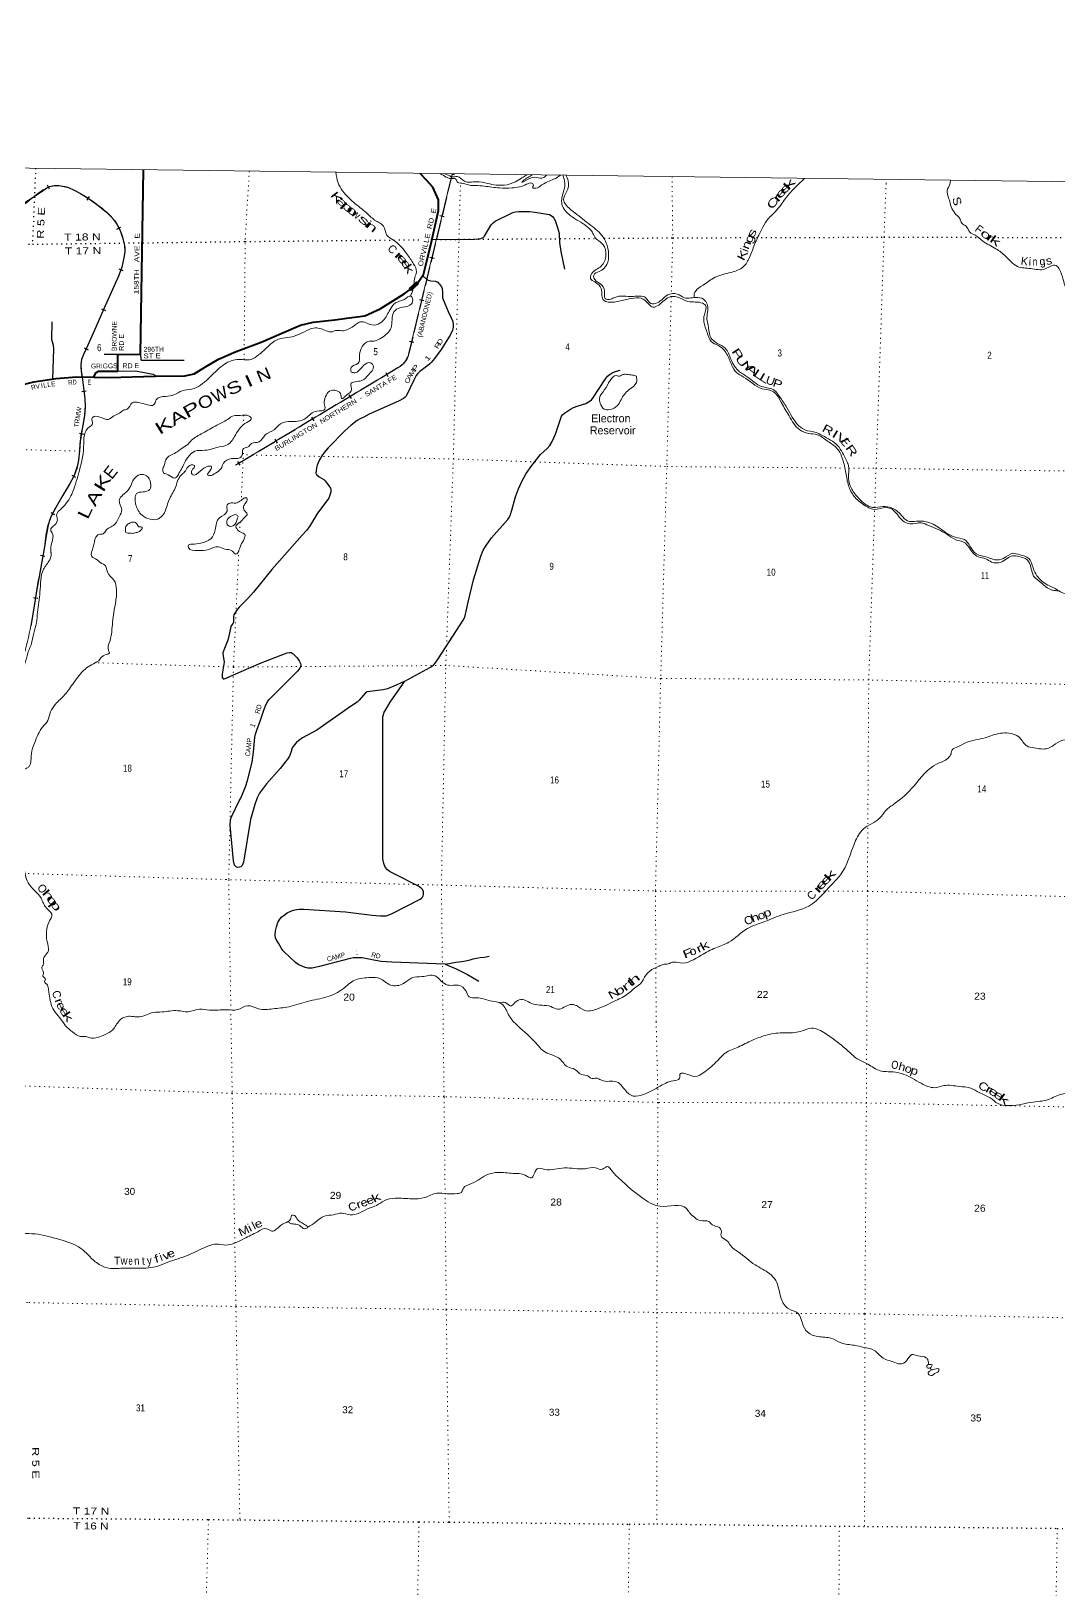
# Model space of a CAD drawing. Header units: feet. Extents: x -518066 to -250644, y -364975 to -177792.
# Drawn here: x -308778 to -283100, y -216739 to -177792 of the extents above; entities that cross this region are included whole.
import ezdxf
from ezdxf.enums import TextEntityAlignment as Align

# ---------------------------------------------------------------- set-up
doc = ezdxf.new("R2010")
doc.units = ezdxf.units.FT
doc.header["$LTSCALE"] = 80
doc.linetypes.add('DOTTED', pattern=[1.5, 0.3, -1.2])
doc.linetypes.add('LONG_DASHED', pattern=[7.5, 6, -1.5])
for name, color, linetype, lineweight in [('26', 7, 'Continuous', 40), ('29', 7, 'Continuous', 25), ('30', 7, 'Continuous', 13), ('34', 7, 'Continuous', 25), ('39', 7, 'Continuous', 13), ('4', 7, 'Continuous', 25), ('41', 7, 'Continuous', 13), ('6', 7, 'DOTTED', 25), ('61', 7, 'Continuous', 13), ('63', 7, 'Continuous', 25), ('7', 7, 'DOTTED', 13)]:
    doc.layers.add(name, color=color, linetype=linetype, lineweight=lineweight)
doc.layers.add('27', color=7, linetype='Continuous')

msp = doc.modelspace()

# ---------------------------------------------------------------- linework, layer by layer
at = {"layer": '26'}
for points in [[(-307216.44, -186438.89), (-307202.33, -186412.81), (-307152.63, -186321), (-307137.84, -186309.65), (-307124.18, -186301.32), (-307097.6, -186291.58), (-307075.71, -186287.99), (-306642.23, -186284.14), (-306617.23, -186283.91), (-306617.1, -186258.03), (-306615.24, -185898), (-306615.11, -185872.24), (-306590.11, -185872.02), (-306049.73, -185867.24), (-305969.58, -181253.44)], [(-299310.02, -184246.21), (-299104.97, -184061.3), (-298977.3, -183870.1), (-298917.36, -183639.62), (-298779.41, -183052.18), (-298602.23, -182272.16), (-298598.04, -182006.61), (-298745.85, -181690.41), (-298903.08, -181511.71), (-299055.01, -181345.29)], [(-307216.44, -186438.89), (-306820.91, -186448.9), (-305678.38, -186414.29), (-304936.35, -186405.68), (-304704.31, -186352.93), (-304422.15, -186182.24), (-304097.43, -185990.08), (-303654.11, -185799.75), (-303029.17, -185565.96), (-302531.14, -185348.32), (-302047.37, -185142.52), (-301730.52, -185066.95), (-301192.7, -185002.84), (-300888.48, -184963.29), (-300437.22, -184905.9), (-300056.41, -184726.68), (-299455.4, -184353.67), (-299310.02, -184246.21)], [(-309242.77, -186689.54), (-309215.14, -186683.42), (-308710.46, -186554.41), (-308152.28, -186474.53), (-307642.89, -186428.1), (-307216.44, -186438.89)]]:
    msp.add_lwpolyline(points, dxfattribs=at)
at = {"layer": '29'}
for p, q in [((-298764.68, -183000.83), (-297690.82, -182991.38)), ((-306613.62, -185872.23), (-306958.62, -185875.28))]:
    msp.add_line(p, q, dxfattribs=at)
for points in [[(-297690.82, -182991.38), (-297608.16, -182984.7), (-297541.59, -182972.02), (-297483.47, -182946.64), (-297448.6, -182912.81), (-297283.75, -182629.47), (-297229.86, -182570.25), (-297182.31, -182536.43), (-296762.8, -182333.43), (-296720.53, -182316.51), (-296679.31, -182308.06), (-296595.84, -182299.6), (-296518.69, -182295.37), (-296314.75, -182301.71), (-296193.23, -182312.29), (-295829.72, -182375.72), (-295783.23, -182396.86), (-295749.41, -182426.47), (-295717.72, -182464.53), (-295686.01, -182523.74), (-295650.09, -182623.12), (-295603.59, -182783.82), (-295588.79, -182853.6), (-295576.11, -183069.28), (-295542.3, -183301.88), (-295453.53, -183737.47)], [(-298990.14, -183904.96), (-298889.96, -183997.55), (-298855.08, -184012.35), (-298788.51, -184027.15), (-298682.84, -184039.84), (-298655.38, -184047.24), (-298639.52, -184054.64), (-298620.5, -184066.27), (-298598.31, -184086.36), (-298572.95, -184115.96), (-298526.45, -184179.39), (-298515.89, -184204.77), (-298512.72, -184216.4), (-298501.09, -184327.41), (-298502.15, -184420.45), (-298496.86, -184454.28), (-298446.14, -184593.84), (-298357.38, -184801.06), (-298281.29, -184957.53), (-298246.43, -185044.23), (-298234.8, -185130.92), (-298233.75, -185192.24), (-298240.09, -185228.19), (-298251.7, -185262.02), (-298310.88, -185384.66), (-298530.68, -185748.36), (-298703.98, -185972.5), (-298783.24, -186069.77), (-298814.94, -186103.6), (-298868.82, -186145.88), (-299004.08, -186247.38), (-299064.33, -186293.9), (-299096.02, -186321.4), (-299127.77, -186355.88), (-299156.25, -186395.4)], [(-308260.54, -185054.22), (-308267.5, -185494.8), (-308256.3, -185549.3), (-308231.63, -185642.25), (-308216.98, -185733.02), (-308244.54, -186485.05)], [(-306049.73, -185867.24), (-306041.86, -186006.09), (-306023.79, -186014.31), (-304954.31, -186015.03)], [(-306615.62, -186283.9), (-306168.83, -186279.92), (-305820.04, -186345.69), (-305725.85, -186365.26), (-305712.51, -186370.03), (-305705.12, -186378.25), (-305696.12, -186391.88), (-305681.29, -186414.92)], [(-299156.25, -186395.4), (-299217.54, -186511.7), (-299310.53, -186702), (-299411.97, -186909.23), (-299434.17, -186940.95), (-299471.15, -186972.66), (-299597.96, -187040.32), (-300333.42, -187365.96), (-300468.68, -187433.63), (-300557.45, -187480.14), (-300629.3, -187524.55), (-300709.61, -187581.64), (-300792.04, -187649.31), (-300929.41, -187771.94), (-301356.32, -188207.53), (-301456.71, -188321.72), (-301516.94, -188402.07), (-301570.83, -188501.46), (-301609.93, -188581.81), (-301631.06, -188638.89), (-301648.5, -188703.38), (-301660.65, -188778.45)], [(-296048.46, -188370.35), (-295885.72, -188218.11), (-295822.31, -188141.99), (-295758.91, -188044.72), (-295674.37, -187858.64), (-295530.66, -187410.37), (-295505.3, -187376.54), (-295450.35, -187334.25), (-295302.41, -187236.98), (-295226.33, -187198.92), (-295112.21, -187152.4), (-294922, -187093.19), (-294880.79, -187072.05), (-294837.46, -187046.67), (-294779.34, -187006.5), (-294744.47, -186966.32), (-294427.46, -186479.99), (-294373.57, -186412.32), (-294313.33, -186361.57), (-294259.44, -186327.74), (-294203.44, -186302.37), (-294151.66, -186285.45), (-294063.95, -186264.31)], [(-299444.72, -194037.26), (-298804.35, -193681.99), (-298721.93, -193631.24), (-298679.66, -193584.72), (-298609.92, -193478.99), (-298153.42, -192768.52), (-297982.23, -192506.32), (-297946.3, -192438.66), (-297925.17, -192362.53), (-297857.55, -192058.05), (-297722.29, -191499.82), (-297544.76, -190907.76), (-297483.46, -190763.97), (-297409.5, -190645.56), (-297274.24, -190451.02), (-296868.47, -189994.29), (-296832.53, -189943.54), (-296811.4, -189892.79), (-296767.02, -189757.47), (-296674.03, -189427.6), (-296597.94, -189228.84), (-296513.42, -189030.08), (-296411.96, -188848.23), (-296268.26, -188641.01), (-296048.46, -188370.35)], [(-301660.65, -188778.45), (-301663.82, -188833.43), (-301660.12, -188855.63), (-301650.08, -188871.49), (-301578.22, -188926.47), (-301468.33, -188998.36), (-301450.89, -189013.16), (-301433.98, -189031.13), (-301383.79, -189091.4), (-301299.25, -189214.04), (-301290.8, -189239.42), (-301288.68, -189266.9), (-301290.8, -189303.91), (-301303.48, -189357.83), (-301330.43, -189435.01), (-301340.99, -189460.39), (-301362.66, -189497.38), (-301620.49, -189839.94), (-301827.61, -190169.8), (-301895.24, -190271.29), (-302005.14, -190389.71), (-302761.74, -191239.74)], [(-302761.74, -191239.74), (-303219.82, -191811.7), (-303363.53, -191972.41), (-303579.1, -192188.09), (-303647.78, -192266.32), (-303693.23, -192336.1), (-303711.19, -192374.16), (-303722.81, -192412.22), (-303727.04, -192556.01), (-303734.43, -192581.38), (-303752.4, -192615.22), (-303789.38, -192668.07), (-303798.9, -192708.26), (-303815.8, -192797.06), (-303862.3, -193012.74), (-303963.74, -193258.03), (-303986.98, -193325.69), (-303989.1, -193359.52), (-303967.97, -193503.31), (-303959.51, -193558.29), (-303963.74, -193609.04), (-304007.05, -193858.55), (-304006.01, -193896.61), (-304002.83, -193943.13), (-303989.1, -193968.5), (-303977.47, -193974.85), (-303954.22, -193976.96), (-303904.57, -193960.04), (-303727.04, -193875.46), (-303033.84, -193579.43), (-302446.31, -193346.84), (-302380.78, -193325.7), (-302323.48, -193316.03), (-302285.67, -193319.36), (-302255.83, -193330.84), (-302230.72, -193348.96), (-302205.38, -193372.21), (-302129.3, -193452.56), (-302082.78, -193522.35), (-302044.76, -193596.35), (-302036.29, -193628.08), (-302048.99, -193668.24), (-302067.99, -193710.54), (-302120.84, -193782.42), (-302412.5, -194074.23)], [(-299444.72, -194037.26), (-299656.04, -194134.51), (-299875.84, -194227.55), (-299983.62, -194252.93), (-300383.06, -194303.67), (-300427.44, -194329.06), (-300476.05, -194379.79), (-300585.94, -194506.66), (-300634.55, -194557.42), (-300771.92, -194650.45), (-301642.65, -195259.43), (-301997.71, -195453.96), (-302090.69, -195513.17), (-302160.43, -195572.38), (-302209.04, -195631.58), (-302255.54, -195703.47), (-302285.13, -195792.28), (-302323.17, -195906.47), (-302369.66, -195986.81), (-302555.64, -196215.18), (-302902.24, -196595.79), (-303071.31, -196832.61), (-303128.38, -196951.02), (-303189.66, -197111.73), (-303299.56, -197492.34), (-303477.09, -198558.05), (-303506.68, -198638.39), (-303540.5, -198672.22), (-303570.08, -198684.92), (-303625.04, -198689.14), (-303654.61, -198676.46), (-303696.89, -198629.93), (-303722.24, -198524.21), (-303806.78, -197644.58), (-303798.34, -197488.1), (-303764.51, -197407.76), (-303578.53, -197027.15), (-303540.5, -196959.48), (-303420.04, -196671.91), (-303375.64, -196519.67), (-303257.29, -196054.48)], [(-303257.29, -196054.48), (-303225.09, -195803.92), (-303187.05, -195435.99), (-303171.2, -195355.65), (-303140.56, -195258.38), (-303047.57, -195004.63), (-302963.03, -194755.12), (-302903.86, -194611.34), (-302862.64, -194537.34), (-302827.77, -194488.69), (-302782.33, -194437.96), (-302412.5, -194074.23)], [(-299692.01, -198858.29), (-299806.11, -198794.87), (-299875.86, -198748.36), (-299932.92, -198680.69), (-299968.85, -198587.66), (-299992.09, -198469.24), (-299994.21, -198291.63), (-299994.21, -195035.3), (-299989.98, -194921.11), (-299973.07, -194866.13), (-299956.16, -194811.15), (-299926.58, -194756.19), (-299808.23, -194561.66), (-299444.72, -194037.26)], [(-298436.6, -201109.24), (-299768.09, -201057.37), (-300034.38, -201036.22), (-300178.09, -201015.08), (-300507.78, -200947.41), (-300563.78, -200943.19), (-300647.27, -200943.18), (-300734.97, -200949.53), (-300807.88, -200964.33), (-301572.94, -201167.32), (-301758.92, -201201.15), (-301811.74, -201203.28), (-301868.81, -201201.15), (-301930.09, -201188.47), (-301991.39, -201167.32), (-302087.55, -201118.69), (-302173.14, -201065.83), (-302456.34, -200799.4), (-302491.21, -200761.34), (-302533.48, -200697.91), (-302600.05, -200579.49), (-302658.17, -200486.46), (-302670.85, -200444.17), (-302680.36, -200376.5), (-302670.85, -200268.66), (-302650.77, -200169.28), (-302614.84, -200063.57), (-302566.24, -199983.2), (-302517.63, -199926.13), (-302460.57, -199877.48), (-302378.14, -199824.63), (-302287.27, -199780.21), (-302221.75, -199754.85), (-302143.55, -199737.92), (-302071.7, -199733.71), (-301966.03, -199733.69), (-300926.23, -199797.13), (-300258.4, -199881.71), (-300058.68, -199896.52), (-299975.2, -199898.63), (-299900.18, -199894.4), (-299856.85, -199881.71), (-299759.64, -199835.19), (-299062.21, -199484.18), (-299024.16, -199454.59), (-299003.03, -199429.22), (-298981.89, -199395.38), (-298977.68, -199365.77), (-298973.44, -199350.98), (-298975.55, -199306.57), (-298994.58, -199247.36), (-299032.62, -199202.96), (-299100.25, -199154.32), (-299692.01, -198858.29)], [(-298436.6, -201109.24), (-298168.25, -201055.26), (-298018.2, -201038.34), (-297927.32, -201023.54), (-297811.08, -200993.94), (-297730.77, -200968.56), (-297648.35, -200951.65), (-297557.47, -200941.07), (-297449.69, -200930.5), (-297335.57, -200909.36)], [(-298435.25, -201109.3), (-298155.57, -201222.3), (-298041.44, -201277.28), (-297872.37, -201366.09), (-297593.4, -201531.02)]]:
    msp.add_lwpolyline(points, dxfattribs=at)
at = {"layer": '34'}
for p, q in [((-308319.71, -181740.97), (-308369.59, -181642.25)), ((-307381.47, -182013.97), (-307323.1, -181920.01)), ((-306636.23, -182742.45), (-306537.36, -182692.85)), ((-306591.17, -183734.6), (-306487.39, -183772.88)), ((-307021.84, -184727.32), (-306920.68, -184772.05)), ((-307455.02, -185706.45), (-307355.15, -185753.99)), ((-307514.53, -186792.76), (-307404.76, -186779.2)), ((-307574.94, -187840.88), (-307465.91, -187859.47)), ((-307766.54, -188885.11), (-307668.76, -188936.83)), ((-308290.54, -189820.38), (-308192.56, -189871.7)), ((-308541.96, -190886.72), (-308433.23, -190907.01)), ((-308722.39, -191945.03), (-308613.16, -191962.49))]:
    msp.add_line(p, q, dxfattribs=at)
at = {"layer": '34', "lineweight": 13}
msp.add_lwpolyline([(-298259.92, -181356.02), (-299342, -185830.4), (-299352.62, -185866.46), (-299369.71, -185927.16), (-299396.58, -185976.45), (-299427.56, -186028.29), (-299452.22, -186062.11), (-299487.06, -186103.83), (-299512.21, -186132.18), (-299556.45, -186169.16), (-299613.3, -186204.49), (-303670.83, -188640.78)], dxfattribs=at)
at = {"layer": '34'}
msp.add_lwpolyline([(-308958.18, -182093.66), (-308724.63, -181937.22), (-308556.16, -181824.12), (-308387.26, -181711), (-308318.49, -181676.26), (-308203.62, -181650.11), (-308088.1, -181649.08), (-307991.58, -181662.32), (-307847.61, -181701.14), (-307705.45, -181761.76), (-307546.41, -181847.22), (-307325.23, -181984.63), (-307112.05, -182137.31), (-306894.14, -182315.52), (-306793.88, -182413.56), (-306699.73, -182522.2), (-306637.59, -182612.15), (-306565.9, -182755.06), (-306508.62, -182907.81), (-306451.87, -183103.86), (-306437.57, -183202.14), (-306438.34, -183299.7), (-306460.11, -183455.26), (-306515.95, -183688.45), (-306598.89, -183913.29), (-306780.3, -184323.08), (-306961.67, -184732.72), (-307161.85, -185185.36), (-307362, -185638.07), (-307474.02, -185873.37), (-307517.67, -185993.89), (-307536.35, -186117.88), (-307525.25, -186276.84), (-307503.2, -186436.14), (-307468.07, -186702.23), (-307435.19, -186968.49), (-307429.55, -187187.79), (-307448.16, -187407.17), (-307500.26, -187727.76), (-307554.77, -188047.43), (-307572.82, -188280.31), (-307592.3, -188513.72), (-307638.58, -188716.21), (-307715.26, -188910.52), (-307821.18, -189110.78), (-307995.1, -189399.63), (-308161.91, -189692.47), (-308274.75, -189907.91), (-308323.3, -190018.51), (-308357.77, -190133.85), (-308403.29, -190405.61), (-308444.77, -190677.75), (-308513.65, -191046.83), (-308581.08, -191416.15), (-308649.74, -191836.5), (-308717, -192257.16), (-308788.05, -192649.14)], dxfattribs=at)
at = {"layer": '34', "lineweight": 13}
msp.add_spline([(-310949.57, -181188.58), (-310807.86, -181487.27), (-310369.64, -181874.38), (-309973.96, -182154.18), (-309596.26, -182298.88), (-309191.38, -182250.83), (-308724.02, -181938.13), (-308386.7, -181711.95), (-308088.17, -181650.18), (-307705.93, -181762.75), (-307112.72, -182138.18), (-306700.6, -182522.87), (-306509.66, -182908.16), (-306439.44, -183299.62), (-306599.91, -183912.88), (-306962.68, -184732.27), (-307363, -185637.61), (-307537.46, -186117.84), (-307504.29, -186436.29), (-307436.29, -186968.57), (-307449.25, -187407.04), (-307555.86, -188047.29), (-307593.39, -188513.55), (-307716.26, -188910.06), (-308162.88, -189691.94), (-308358.84, -190133.6), (-308445.85, -190677.57), (-308582.16, -191415.96), (-308718.08, -192256.98), (-308869.16, -193039.41), (-309098.51, -193812.58), (-309478.51, -194704.14), (-309603.13, -195211.31), (-309763.3, -196060), (-309747.51, -196460.68), (-309610.7, -197346.17), (-309611.98, -197808.97), (-309697.1, -198361.01), (-309931.81, -198965.07), (-310296.66, -199788.45), (-310509.79, -200171.5), (-310780.43, -200376.57), (-311322.24, -200565.37), (-311693.12, -200752.8), (-312244.34, -201027.97), (-312783.96, -201333.51), (-313096.18, -201485.51), (-313580.3, -201704.22)], degree=3, dxfattribs=at)
at = {"layer": '39'}
for points in [[(-301164.24, -181317.55), (-301110.49, -181579.29), (-300997.12, -181784.28), (-300670.57, -182113.32), (-300370.87, -182359.43), (-300196.34, -182511.05), (-299977.58, -182663.34), (-299888.62, -182886.07), (-299723.78, -183015.4), (-299395.36, -183352.51), (-299222.51, -183610.74), (-299151.25, -183809.05), (-299191.7, -183951.29), (-299212.33, -184109.04)], [(-298561.7, -181351.62), (-298408.27, -181438.04), (-298322.38, -181473.18), (-298221.65, -181471.16), (-298149.93, -181512.51), (-298136.59, -181559), (-298018.44, -181589.01), (-297828.25, -181640.25), (-297675.61, -181650.66), (-297456.71, -181666.13), (-297077.41, -181710.25), (-296763.75, -181709.07), (-296398.41, -181618.15), (-296277.3, -181587.83), (-296229.95, -181644.91), (-296246.95, -181703), (-296208.98, -181717.68), (-296063.4, -181665.6), (-295876.67, -181553.8), (-295722.92, -181493.81), (-295549.54, -181391)], [(-298452.87, -181353.22), (-298318.48, -181408.75), (-298277.49, -181428.27), (-298128.4, -181422.3), (-297953.36, -181541.72), (-297660.02, -181554.32), (-297367.19, -181599.1), (-296957.68, -181639.66), (-296674.87, -181555.51), (-296514.52, -181459.4), (-296410.93, -181392.59), (-296392.24, -181380.04)], [(-296251.99, -181381.87), (-296367.6, -181449.6), (-296489.63, -181538.26), (-296520.32, -181571.99), (-296362.24, -181491.94), (-296150.42, -181446.93), (-295975.58, -181451.66), (-295903.9, -181386.34)], [(-295492.97, -181391.87), (-295442.88, -181584.67), (-295514.93, -181945.76), (-295515.71, -182122.82), (-295308.91, -182395.67), (-294893.07, -182671.76), (-294756.6, -182814.73), (-294696.2, -182936.4), (-294484.11, -183128.84), (-294417.86, -183389.45), (-294532.73, -183661.33), (-294779.12, -183858.73), (-294799.02, -183973.12), (-294693.82, -184059.27), (-294537.6, -184224.68), (-294516.15, -184394.04), (-294477.79, -184511.35), (-294215.21, -184561.7), (-293896.48, -184494.2), (-293442.4, -184513.32), (-293347.51, -184615.4), (-293238.03, -184685.51), (-293098.55, -184637.37), (-292797.63, -184424.72), (-292577, -184458.32), (-292367.28, -184546.09), (-291998.07, -184592.06), (-291930.46, -184639.39), (-291956.35, -184878.44), (-291971.2, -185055.29), (-291886.95, -185322.21), (-291787.94, -185545.09), (-291604.63, -185650.56), (-291400.78, -185854.94), (-291276.45, -186130.54), (-291154.82, -186321.57), (-290975.66, -186435.02), (-290513.81, -186725.91), (-290303.42, -186771.43), (-290170.05, -186856), (-290028.82, -187079.54), (-289840.97, -187406.42), (-289571.06, -187756.71), (-289353.27, -187842.59), (-289140.71, -187878.08), (-288883.8, -188032.98), (-288635.53, -188225.98), (-288502.95, -188487.62), (-288419.87, -188828.97), (-288354.6, -189151.94), (-288216.02, -189415.68), (-287970.08, -189628.77), (-287712.5, -189741.43), (-287410.23, -189697.82), (-287268.15, -189740.27), (-287003.16, -190020.05), (-286817.46, -190101.41), (-286533.67, -190081.66), (-286351.74, -190146.86), (-285896.75, -190363.19), (-285677.74, -190499.4), (-285465.7, -190567.08), (-285248.66, -190828.01), (-285109.54, -190930.78), (-284925.29, -190975.89), (-284781.8, -191056.59), (-284542.57, -191058.29), (-284250.59, -190901.84), (-284096.1, -190922.34), (-283890.24, -190999.99), (-283796.87, -191198.64), (-283729.79, -191406.94), (-283539.5, -191578.92), (-283292.92, -191751.77), (-283198.7, -191769.33), (-283100.34, -191778.9)], [(-295415.22, -181392.59), (-295357.57, -181529.65), (-295398.13, -181806.71), (-295477.69, -182006.7), (-295427.18, -182118.16), (-295195.34, -182333.04), (-294800.1, -182641.01), (-294483.17, -182941.72), (-294351.05, -183360.3), (-294393.4, -183623.25), (-294583.13, -183797.38), (-294719.23, -183885.82), (-294718.27, -183952.24), (-294565.82, -184101.5), (-294450.21, -184292.44), (-294438.97, -184471.71), (-294294.47, -184488.03), (-294197.29, -184445.27), (-293732.46, -184420.28), (-293425.33, -184451.2), (-293290.91, -184596.16), (-293182.4, -184599.85), (-292873.37, -184383.3), (-292635.81, -184362.83), (-292456.27, -184452.14), (-292120.4, -184445.28), (-291942.62, -184518.46), (-291876.25, -184644.25), (-291891.76, -184990.12), (-291862.02, -185143.51), (-291792.57, -185456.48), (-291635.9, -185593.73), (-291436.77, -185715.54), (-291294.36, -185991.41), (-291075.36, -186302.88), (-290887.09, -186428.35), (-290518.98, -186671.5), (-290200.85, -186769), (-290104.2, -186887.2), (-289921.46, -187155.65), (-289645, -187600.62), (-289448.35, -187752.58), (-289161.97, -187823.42), (-289010.31, -187896.2), (-288626.28, -188149.66), (-288506.43, -188326.58), (-288406.94, -188519.29), (-288356.71, -188648.85), (-288355.57, -188958.75), (-288273.46, -189233.69), (-288100.2, -189465.77), (-287757.94, -189690.41), (-287488.21, -189670.45), (-287279.61, -189701.86), (-287037.21, -189884.7), (-286880.64, -190027.99), (-286653.63, -190039.56), (-286414.53, -190049.3), (-286079.32, -190211.45), (-285688.82, -190436.84), (-285460.56, -190496.73), (-285320.42, -190661.89), (-285158.59, -190853.55), (-284894.5, -190936.12), (-284702.49, -190999.47), (-284480.81, -190966.68), (-284249.6, -190839.47), (-284071.28, -190878.46), (-283851.51, -190966.38), (-283744.71, -191205.48), (-283647.25, -191400.17), (-283373.46, -191631.8), (-283227.74, -191698.45), (-283100.34, -191778.9)], [(-289453.1, -181469.56), (-289930.07, -181972), (-290178.47, -182296.14), (-290397.16, -182522.14), (-290525.31, -182743.51), (-290704.24, -183125.08), (-290829.96, -183447.1), (-290984.43, -183680.13), (-291290.24, -183820.27), (-291690.26, -183942.85), (-291988.88, -184137.43), (-292182.37, -184295.41), (-292213.64, -184365.36), (-292211.16, -184441.26)], [(-285805.53, -181515.39), (-285825.02, -181619.12), (-285889.78, -181773.06), (-285856.33, -181946.63), (-285816.37, -182090.12), (-285748.76, -182264.22), (-285640.33, -182400.72), (-285571.19, -182478.26), (-285522.71, -182591.69), (-285415.35, -182667.81), (-285323.23, -182818.14), (-285191.71, -182892.62), (-285006.93, -183032.32), (-284672.26, -183228.67), (-284431.91, -183413.5), (-284136.41, -183671.63), (-283803.51, -183725.08), (-283441.73, -183732.7), (-283168.95, -183646.38), (-283089.91, -183734.14), (-282991.56, -183999.26), (-282844.58, -184367.77), (-282616.66, -184703.32), (-282514.03, -184952.42), (-282277.22, -185107.01), (-282093.79, -185204.43), (-282017.89, -185225.74)], [(-299212.33, -184109.04), (-299261.8, -184316.43), (-299300.95, -184409.55)], [(-309461.86, -196235.2), (-309583.19, -196113.1), (-309662.89, -196067.59), (-309620.95, -195830.8), (-309563.79, -195648.57), (-309516.5, -195327.35), (-309515.71, -195150.28), (-309450.83, -194861.53), (-309360.72, -194629.5), (-309247.89, -194359.6), (-309105.96, -194029.78), (-308917.18, -193533.67), (-308838.52, -193263.24), (-308780.01, -193123.29), (-308715.07, -192830.51), (-308644.74, -192578.06), (-308620.45, -192312.82), (-308558.17, -191806.7), (-308468.78, -191238.63), (-308316.26, -191001.54), (-308277.6, -190845.18), (-308283.15, -190814.91), (-308237.33, -190459.46), (-308239.73, -190356.79), (-308290.34, -190251.37), (-308228.64, -190163.79), (-308123.68, -190010.48), (-308141.84, -189887.45), (-308018.54, -189718.32), (-307765.55, -189358.03), (-307594.7, -188851.58), (-307467.57, -188185.49), (-307446.6, -187875.93), (-307322.82, -187676.63), (-307243.25, -187603.41), (-307261.96, -187514.58), (-307242.75, -187444.45), (-307059.65, -187435.21), (-306853.47, -187492.74), (-306711.31, -187402.38), (-306569.56, -187338.18), (-306467.85, -187263.29), (-306383.01, -187238.45), (-306253.84, -187079.47), (-306086.88, -187074.01), (-305874.58, -187125.6), (-305717.86, -187132.05), (-305655.55, -187006.25), (-305422.94, -186917.29), (-305201.1, -186874.45), (-305008.59, -186778.83), (-304768.67, -186736.27), (-304350.37, -186475.13), (-303991.27, -186142.64), (-303637.1, -185995.21), (-303279.18, -185992.71), (-303094.49, -185882.89), (-302923.2, -185730.6), (-302648.32, -185511.5), (-302204.46, -185413.75), (-301947.34, -185301.03), (-301720.72, -185209.97), (-301408.14, -185277.19), (-301259.81, -185305.65), (-301176.86, -185272.73), (-301016.12, -185279.25), (-300860.71, -185241.41), (-300726.81, -185165.01), (-300629.18, -185094.08), (-300525.97, -185051.42), (-300367.91, -185100.15), (-300159.31, -185131.55), (-299984.7, -185023.59), (-299811.5, -184750.6), (-299674.16, -184583.7), (-299457.62, -184494.49), (-299285.5, -184416.67), (-299242.71, -184507.89), (-299313.18, -184641.62), (-299569.47, -184702.03), (-299713.87, -184806.44), (-299761.2, -185002.91), (-299784.44, -185201.76), (-300025.7, -185455.58), (-300209.91, -185535.23), (-300328.6, -185539.43), (-300509.69, -185675.46), (-300571.15, -185875.73), (-300612.81, -186094.42), (-300783.27, -186194.4), (-300781.16, -186315.17)], [(-300781.16, -186315.17), (-300694.92, -186328.58), (-300470.89, -186146.93), (-300302.94, -186079.1), (-300226.01, -186172.86), (-300351.9, -186378.17), (-300515.02, -186522.53), (-300789.91, -186614.86), (-300775.48, -186719.72), (-300817.37, -186825.72), (-300892.63, -186880.89), (-300968.11, -186950.15), (-301012.71, -186973.6), (-301037.45, -186884.68), (-301138.31, -186778.48), (-301327.41, -186785.61), (-301420.05, -186923.02), (-301458.97, -187095.47), (-301439.98, -187166.19), (-301437.07, -187236.66), (-301636.86, -187283.87), (-301917.17, -187464.65), (-302115.39, -187540.05), (-302546.59, -187599.77), (-302705.82, -187752.24), (-302931.03, -187881.56), (-303084.54, -188054.24), (-303276.23, -188097.55), (-303370.12, -188186.65), (-303481.28, -188223.16), (-303499.23, -188341.6), (-303567.34, -188453.23), (-303768.73, -188474.25), (-303975.59, -188587.76), (-304034.04, -188723.68), (-304172.5, -188834.22), (-304312.24, -188898.46), (-304366.32, -188885.55), (-304295.88, -188753.83), (-304278.4, -188665.56), (-304354.78, -188664.38), (-304555.75, -188786.02), (-304746.19, -188877.64), (-304775.1, -188798.72), (-304746.04, -188740.81), (-304698.34, -188648.99), (-304742.28, -188630.2), (-304865.75, -188682.61), (-304946.08, -188804.11), (-305033.88, -188889.28), (-305120.62, -189034.83), (-305181.74, -189212.97), (-305339.36, -189518.4), (-305473.5, -189864.43), (-305599.9, -189975.16), (-306006.67, -189888.36), (-306161.49, -189634.43), (-306180.8, -189457.06), (-306142.81, -189342.95), (-305989.45, -189307.09), (-305811.48, -189241.44), (-305792.92, -189084.77), (-305896.6, -188902.06), (-306052.94, -188871.46), (-306205.4, -188977.76), (-306309.34, -189193.47), (-306452.65, -189356.25), (-306562.97, -189467.23), (-306568.89, -189587.87), (-306517.1, -189745.63), (-306576.21, -189923.8), (-306750.91, -190164.57), (-306874.6, -190231.07), (-306981.06, -190352.17), (-307091.9, -190368.56), (-307163.39, -190439.89), (-307225.49, -190680.39), (-307263.45, -190919.26), (-307130.01, -190999.81), (-306972.97, -191112.92), (-306962.95, -191115.08), (-306873.6, -191313.67), (-306711.86, -191511.36), (-306645.16, -191743.81), (-306672.67, -192085.46), (-306744.39, -192553.2), (-306816.47, -193043.07), (-306846.09, -193263.95), (-306825, -193328.67), (-306926.29, -193377.41), (-307091.52, -193527.78)], [(-293656.89, -186415.22), (-293655.86, -186572.55), (-293841.64, -186750.77), (-294038.6, -187001.26), (-294125.28, -187142.78), (-294325.99, -187248.33), (-294464.53, -187236.12), (-294558.66, -187085.76), (-294574.81, -186962.76), (-294448.8, -186749.41), (-294312.48, -186520.11), (-294151.75, -186399.86), (-294075.56, -186413.11), (-294026.94, -186389.72), (-293956.2, -186366.67), (-293825.68, -186376.74), (-293755.45, -186385.88), (-293656.05, -186415.47)], [(-305452.27, -188647.36), (-305389.04, -188463.21), (-305131.2, -188304.22), (-305039.66, -188237.22), (-304891.34, -188138.91), (-304768.74, -188014.04), (-304494.52, -187837.19), (-304139.56, -187639.46), (-303869.84, -187492.73), (-303721.64, -187402.46), (-303552.61, -187393.01), (-303331.73, -187410.52), (-303278.25, -187461.66), (-303390.52, -187568.58), (-303547.33, -187694.93), (-303676.98, -187884.08), (-303865.68, -188120.61), (-304079.76, -188181.68), (-304436.94, -188264.68), (-304692.66, -188288.89), (-304825.06, -188397.51), (-304948.58, -188580.72), (-305004.73, -188698.57), (-305084.96, -188836.35), (-305114.24, -188898.84), (-305193.81, -188959.24), (-305353.35, -188876.28), (-305469.17, -188826.19), (-305489.97, -188743.36), (-305452.27, -188647.36)], [(-303620.73, -189568.07), (-303635.35, -189577.02), (-303778.13, -189578.83), (-303877.45, -189629.6), (-303883.88, -189782.44), (-304071.5, -189950.57), (-304184.91, -190256.68), (-304284.82, -190472.45), (-304541.91, -190583.16), (-304761.51, -190611.95), (-304850.43, -190640.76), (-304847.3, -190697.15), (-304617.25, -190771.15), (-304345.42, -190745.18), (-304103.04, -190674.48), (-303939.11, -190733.37), (-303750.93, -190784.58), (-303661.65, -190860.42), (-303596.06, -190780.94), (-303522.75, -190594.94), (-303437.73, -190431.26), (-303438.76, -190368.86), (-303540.41, -190312.96), (-303643.54, -190222.82), (-303664.92, -190176.2), (-303558.58, -190063.16), (-303454.26, -189950.08), (-303380.34, -189852.62), (-303443.55, -189781.21), (-303474.32, -189692.2), (-303436.77, -189606.25), (-303382.92, -189506.48), (-303386.27, -189464.17), (-303422.23, -189449.53), (-303503.36, -189494.55), (-303620.73, -189568.07)], [(-306419.08, -190286.43), (-306411.14, -190165.82), (-306329.54, -190090.62), (-306216.43, -190058.16), (-306138.71, -190101.62), (-306085.61, -190176.9), (-306003.39, -190190.25), (-306024.38, -190246.27), (-306128.01, -190315.09), (-306226.91, -190339.71), (-306341.42, -190333.91), (-306419.4, -190306.54), (-306419.08, -190286.43)], [(-303669.27, -189868.22), (-303799.64, -189922.59), (-303889.86, -190033.87), (-303861.36, -190138.95), (-303789.41, -190166.23), (-303671.66, -190093.6), (-303629.71, -189983.58), (-303614.43, -189907.35), (-303640.21, -189884.81), (-303669.27, -189868.22)], [(-283100.34, -191778.9), (-282940.65, -191851.81), (-282771.89, -191932.26), (-282672.34, -192021.11)], [(-307091.52, -193527.78), (-307430.53, -193733.8), (-307713.26, -194067.48), (-307937.18, -194369.86), (-308170.14, -194607.72), (-308293.82, -194800.99), (-308363.55, -195015.22), (-308494.89, -195184.22), (-308604.22, -195359.6), (-308694.18, -195581.57), (-308772.74, -195845.96), (-308832.07, -196164.99), (-308891.09, -196210.36), (-308945.52, -196219.57), (-308982.69, -196154.6), (-309026.79, -196145.87), (-309113.66, -196172.7), (-309240.65, -196192.86), (-309335.34, -196205.48), (-309348.58, -196152.96), (-309369.81, -196096.28), (-309384.13, -196112.16), (-309407.07, -196164.12), (-309415.65, -196198.2), (-309438.04, -196215.96), (-309462.48, -196235.7)], [(-297057.35, -202072.79), (-296934.36, -202062.23), (-296791, -202150.98), (-296695.16, -202065.94), (-296541.16, -201989.85), (-296229.31, -202103.34), (-295794.02, -202166.44), (-295616.14, -202233.59), (-295310.69, -202115.58), (-295154.29, -202142.15), (-294945.11, -202264.11), (-294646.99, -202228.49), (-294207.6, -202032.07), (-293895.35, -201865.87), (-293636.68, -201654.57), (-293532.8, -201569.66), (-293452.12, -201426.03), (-293268.26, -201241.74), (-293083.89, -201152.04), (-292986.77, -201113.3), (-292857.81, -201095.17), (-292750.64, -201056.59), (-292565.97, -201075.55), (-292036.16, -200882.54), (-291671.34, -200697.04), (-291347.44, -200557.18), (-290883.66, -200216.26), (-290450.65, -200041.87), (-289989.4, -199861.88), (-289344.77, -199654.56), (-289000.31, -199358.06), (-288797.76, -199135.83), (-288554.3, -198869.97), (-288197.78, -198064.56), (-287983.37, -197727.82), (-287581.06, -197460.4), (-287423.14, -197263.63), (-287213.5, -197101.88), (-286717.76, -196646.75), (-286142.16, -196100.3), (-285868.51, -195959.66), (-285794.34, -195846.12), (-285764.68, -195749.99), (-285628.8, -195675.63), (-285418.04, -195570.24), (-284939.59, -195446.86), (-284755.63, -195383.31), (-284352.7, -195331.2), (-284090.97, -195435.87), (-283897.36, -195652.17), (-283723.24, -195703.17), (-283373.56, -195712.61), (-283182.84, -195602.89), (-282925.91, -195502.23), (-282789.96, -195550.62), (-282815.82, -195787.67), (-282749.86, -195939.61), (-282520.55, -196059.87), (-282383.28, -196152.55), (-282295.57, -196200.19), (-282154.05, -196232.95)], [(-309462.48, -196235.7), (-309398.08, -196486.22), (-309465.86, -196704.5), (-309457.26, -197050.74), (-309394, -197373.68), (-309445.28, -197692.83), (-309297.19, -197990.93), (-309189.17, -198280.35), (-309102.05, -198492.99), (-308987.75, -198639.64), (-308921.12, -198876.1), (-308855.86, -199072.3), (-308530.24, -199459.68), (-308399.38, -199703.18), (-308263.07, -199856.21), (-308336.69, -200062.33), (-308392.48, -200284.82), (-308382.44, -200540.53), (-308347.87, -200770.46), (-308446.71, -200917.83), (-308474.52, -201024.05), (-308469.95, -201116.68), (-308515.19, -201180.38), (-308469.17, -201321.95), (-308488.56, -201404.15), (-308419.52, -201487.72), (-308444.59, -201547.7), (-308440.73, -201557.82), (-308391.21, -201604.87), (-308346.82, -201722.27), (-308328.75, -201851.33), (-308212.52, -202257.59), (-308062.68, -202445.04), (-307917.05, -202644.5), (-307746.57, -202798.06), (-307543.26, -202909.87), (-307416.63, -202911.84), (-307304.58, -202945.77), (-306933.36, -202865), (-306740.47, -202745.24), (-306582.17, -202524.34), (-306379.32, -202410.78), (-306071.88, -202421.58), (-305728.37, -202312.21), (-305509.02, -202299.51), (-305112.43, -202267.43), (-304857.51, -202293.52), (-304568.99, -202229.58), (-304324.09, -202253.5), (-303891.7, -202246.12), (-303624.24, -202242.21), (-303371.37, -202143.51), (-303095.09, -202218.22), (-302741.29, -202221.7), (-302344.39, -202169.5), (-301873.83, -202035.94), (-301389.54, -201924.73), (-300976.06, -201713.82), (-300693.3, -201504.9), (-300284.15, -201440.82), (-300067.35, -201462.29), (-299798.54, -201627.44), (-299474.19, -201586.19), (-299262.92, -201448.61), (-299013.1, -201416.26), (-298685.09, -201397.2), (-298488.73, -201567.26), (-298334.97, -201634.04), (-298109.72, -201629.48), (-297911.1, -201783.48), (-297832.92, -201925.55), (-297646.21, -201942.53), (-297309.67, -202020.19), (-297101.19, -202059.64), (-297023.37, -202097.07), (-296848.74, -202369.41), (-296685.24, -202583.23), (-296199.83, -203037.48), (-295928.65, -203307.3), (-295565.36, -203473.91), (-295369.48, -203674.15), (-295197.51, -203733.16), (-295028.62, -203860.53), (-294868.39, -203899.24), (-294792.9, -203956.75), (-294664.16, -203952.71), (-294570.16, -203984.35), (-294482.33, -204023.95), (-294285.41, -204031.03), (-294115.03, -204063.85), (-293976.55, -204206.86)], [(-293976.55, -204206.86), (-293734.34, -204401.77), (-293462.19, -204355.69), (-293196.84, -204231.02), (-292922.98, -204076.3), (-292735.12, -204020.86), (-292579.4, -203962.91), (-292555.35, -203840.53), (-292446.71, -203836.18), (-292198.58, -203910.46), (-291947.49, -203797.64), (-291631.45, -203518.82), (-291433.43, -203328.71), (-291113.36, -203176.72), (-290756.8, -203005.17), (-290435.27, -202887.41), (-290011.98, -202819.52), (-289605.51, -202797.65), (-289230.12, -202706.89), (-289052.11, -202765.99), (-288749.63, -202963.86), (-288320.9, -203314.6), (-288138.39, -203470.36), (-287873.12, -203605.27), (-287566.11, -203771.01), (-287238.79, -203796.2), (-286818.65, -203927.48), (-286369.95, -204159.81), (-286203.59, -204192.57), (-285973.56, -204139.79), (-285585.88, -204161.9), (-285301.02, -204202.54), (-285087.66, -204314.51), (-284816.3, -204445.49), (-284619.53, -204589.4), (-284391.11, -204639.22), (-284091.2, -204617.71), (-283798.76, -204559.87), (-283359.3, -204486.19), (-283021.4, -204350.57), (-282698.17, -204379.73), (-282442.31, -204474.25), (-282327.48, -204459.93), (-282255.69, -204424.44)], [(-301866.34, -207678.61), (-301667.31, -207546.63), (-301445.86, -207401.16), (-301224.16, -207366.37), (-301018.46, -207327.3), (-300810.06, -207370.78), (-300330.91, -207203.14), (-300146.85, -207133.56), (-299960.02, -207015.72), (-299679.58, -206953.66), (-299263.63, -206968.16), (-298951.5, -206936.78), (-298642.18, -206828.89), (-298381.07, -206845.02), (-298131.63, -206836.81), (-298028.64, -206808.22), (-297980.86, -206710.37), (-297773.8, -206584.79), (-297351.99, -206355.9), (-297122.05, -206309.16), (-296734.4, -206333.28), (-296435.57, -206380.17), (-296275.72, -206443.02), (-296224.45, -206379.42), (-296135.42, -206215.8), (-295950.72, -206232.75), (-295451.53, -206196.22), (-294939.16, -206216.24), (-294675.49, -206198.19), (-294503.1, -206231.05), (-294391.47, -206164.37), (-294256.66, -206285.18), (-294054.82, -206489.53), (-293783.25, -206735.21), (-293517.05, -206938.55), (-293058.05, -207154.94), (-292403.53, -207213.38), (-292330.75, -207315.13), (-292207.91, -207429.72), (-292058.46, -207514.53), (-291849.7, -207535.88), (-291752.51, -207619.89), (-291598.66, -207680.63), (-291533.53, -207758.11), (-291539.84, -207902.89), (-291400.79, -208009.68), (-291306.31, -208137.92), (-291109.76, -208295.91), (-290688.62, -208618.36), (-290328.17, -208837.25), (-290174.05, -209008.66), (-290038.39, -209457.49), (-289847.52, -209720.02), (-289617.98, -209826.21), (-289509.36, -210077.41), (-289374.19, -210302.86), (-289126.57, -210409.33), (-288781.47, -210454.92), (-288541.98, -210567.3), (-288211.22, -210628.77), (-287972.78, -210680.76), (-287714.63, -210757.2), (-287492.49, -210949.8), (-287342.69, -211012.49), (-287238.65, -211044.29), (-287066.55, -211095.25), (-286904.47, -211017.27), (-286773.32, -210860.34), (-286627.06, -210892.79), (-286412.69, -210940.38), (-286369.36, -210997.4), (-286356.1, -211105.48)], [(-312878.64, -207229.63), (-312817.92, -207176.53), (-312515.38, -206988.04), (-312229.8, -206855.64), (-311732.72, -206825.12), (-311410.72, -206932.73), (-311211.27, -207034.42), (-311027.21, -207091.61), (-310963.36, -207122.78), (-310683.27, -207082.86), (-310393.11, -207296.63), (-310277.47, -207485.56), (-310105.02, -207514.39), (-309814.35, -207569.21), (-309340.55, -207739.55), (-309002.15, -207827.29), (-308678.76, -207846.4), (-308073.76, -207984.56), (-307534.45, -208208.23), (-307175.77, -208539.78), (-306906.64, -208684.81), (-306410.26, -208698.54), (-305847.25, -208695.2), (-305613.3, -208648.52), (-305360.45, -208551.83), (-304859.07, -208376.49), (-304316.44, -208135.39), (-304159.08, -208101.61), (-303912.13, -208123.55), (-303459.25, -207963.55), (-303118.73, -207789.74), (-302894.41, -207716.76), (-302764.62, -207773.1), (-302547.32, -207635.61), (-302352.77, -207538.02)], [(-302352.77, -207538.02), (-302289.06, -207450.47), (-302271.99, -207388.35), (-302221.49, -207373.04), (-302130.68, -207479.08), (-302027.46, -207563.18), (-301915.88, -207627.29), (-301868.46, -207680.35), (-301939.39, -207715.47), (-302068.8, -207634.98), (-302204.94, -207598.67), (-302295.17, -207583.18), (-302356.94, -207540.11)], [(-286354.96, -211104.27), (-286399.94, -211151.87), (-286386.51, -211192.32), (-286293.7, -211171.62), (-286268.72, -211117.68), (-286328.86, -211106.69), (-286356.18, -211104.8)], [(-286280.77, -211244.27), (-286165.72, -211215.87), (-286109.41, -211214.73), (-286108.45, -211281.15), (-286185.49, -211322.21), (-286262.8, -211379.36), (-286338.96, -211364.1), (-286368.57, -211329.43), (-286341.71, -211283.57), (-286282.78, -211244.23)], [(-286318.04, -211189.5), (-286306.36, -211209.66), (-286282.78, -211244.23)]]:
    msp.add_spline(points, degree=3, dxfattribs=at)
at = {"layer": '4', "lineweight": 13}
msp.add_lwpolyline([(-501256.99, -177792.42), (-469933.03, -178460.37), (-438608.17, -179085.23), (-407282.48, -179667), (-375956.02, -180205.68), (-344628.85, -180701.28), (-313301.03, -181153.78), (-281972.61, -181563.19), (-250643.67, -181929.5), (-252658.03, -364975.08), (-284238.76, -364605.82), (-315818.95, -364193.12), (-347398.54, -363736.98), (-378977.49, -363237.41), (-410555.71, -362694.39), (-442133.14, -362107.95), (-473709.75, -361478.07), (-505285.47, -360804.75)], close=True, dxfattribs=at)
msp.add_lwpolyline([(-501256.99, -177792.42), (-469933.03, -178460.37), (-438608.17, -179085.23), (-407282.48, -179667), (-375956.02, -180205.68), (-344628.85, -180701.28), (-313301.03, -181153.78), (-281972.61, -181563.19), (-250643.67, -181929.5), (-252658.03, -364975.08), (-284238.76, -364605.82), (-315818.95, -364193.12), (-347398.54, -363736.98), (-378977.49, -363237.41), (-410555.71, -362694.39), (-442133.14, -362107.95), (-473709.75, -361478.07), (-505285.47, -360804.75)], close=True, dxfattribs=at)
at = {"layer": '6'}
msp.add_line((-308668.38, -181217.03), (-308746.63, -183114.94), dxfattribs=at)
for points in [[(-313327.22, -183057.23), (-309204.98, -183111.86), (-308746.63, -183114.94), (-303433.74, -183048.42), (-299012.96, -183003.76)], [(-298792.93, -183001.53), (-298090.9, -182994.44), (-294667.75, -182970.17)], [(-294463.71, -182968.72), (-292748.31, -182956.55), (-290952.16, -182950.86)], [(-290658.1, -182949.93), (-287468.38, -182939.82), (-285075.24, -182944.04)], [(-284625.12, -182944.84), (-282196.9, -182949.12), (-281989.71, -182944.29)], [(-313764.81, -214868), (-309592.87, -214933.41), (-308829.09, -214947.26), (-304348.16, -214982.54), (-303564.18, -214990.67), (-299087.53, -215041.98), (-298333.64, -215045.62), (-293834.88, -215097.27), (-293141.16, -215091.93), (-288584.17, -215148.51), (-287878.59, -215153.04), (-283140.49, -215202.74), (-282662.23, -215218.2), (-282389.3, -215219.84)]]:
    msp.add_lwpolyline(points, dxfattribs=at)
at = {"layer": '61'}
for p, q in [((-299332.33, -184219.53), (-299147.09, -184051.64)), ((-299147.09, -184051.64), (-299096.73, -184107.21))]:
    msp.add_line(p, q, dxfattribs=at)
msp.add_lwpolyline([(-299096.73, -184107.21), (-299281.96, -184275.1), (-299332.33, -184219.53)], dxfattribs=at)
msp.add_lwpolyline([(-299321.02, -184220.08), (-299147.64, -184062.94), (-299108.02, -184106.65), (-299281.4, -184263.8)], close=True, dxfattribs=at)
at = {"layer": '63'}
for p, q in [((-298266.22, -181355.63), (-298204.67, -181370.51)), ((-298569.95, -182399.27), (-298462.43, -182425.27)), ((-298819.45, -183442.05), (-298711.93, -183468.05)), ((-299077.21, -184496.8), (-298969.7, -184522.8)), ((-299326.71, -185539.58), (-299219.2, -185565.58)), ((-299919.65, -186322.99), (-299862.71, -186417.82)), ((-300837.54, -186877.17), (-300780.6, -186972)), ((-301769.76, -187433.86), (-301712.83, -187528.69)), ((-302687.66, -187988.04), (-302630.72, -188082.87)), ((-303619.88, -188544.74), (-303562.94, -188639.57))]:
    msp.add_line(p, q, dxfattribs=at)
at = {"layer": '63', "linetype": 'LONG_DASHED'}
msp.add_lwpolyline([(-298258.72, -181355.72), (-299340.94, -185830.68), (-299351.56, -185866.76), (-299368.68, -185927.58), (-299395.62, -185977), (-299426.64, -186028.9), (-299451.35, -186062.79), (-299486.23, -186104.55), (-299511.44, -186132.97), (-299555.8, -186170.05), (-299612.73, -186205.43), (-303670.26, -188641.72)], dxfattribs=at)
at = {"layer": '7'}
for p, q in [((-298047.62, -181479.91), (-298044.15, -181358.53)), ((-303469.11, -187385.23), (-303471.23, -187630.3)), ((-303469.95, -188213.05), (-303530.35, -189511.46)), ((-303555.87, -190060.24), (-303566.68, -190292.63))]:
    msp.add_line(p, q, dxfattribs=at)
for points in [[(-303326.85, -181288.79), (-303430.95, -182974.12), (-303457.12, -185999.24)], [(-292765.63, -181427), (-292748.31, -182956.55), (-292784.63, -184361.95)], [(-298333.64, -215045.62), (-298406.59, -209734.19), (-298461.32, -204415), (-298528.65, -199129.82), (-298417.87, -193642.15), (-298234.36, -188617.09), (-298229.82, -188481.67), (-298090.9, -182994.44), (-298050.5, -181580.82)], [(-287701.87, -189695.31), (-287668.16, -188715.87), (-287468.38, -182939.82), (-287416.9, -181607.01), (-287412.33, -181495.18)], [(-292786.19, -184422.63), (-292894.06, -188596.71), (-293048.8, -193964.87), (-293178.93, -199277.17), (-293162.15, -202543.29), (-293115.59, -204560.27), (-293146.18, -209807.72), (-293141.16, -215091.93)], [(-313398.71, -188254.89), (-309265.89, -188242.12), (-307484.57, -188288.13)], [(-303514.67, -188379.45), (-298229.82, -188481.67), (-292896.85, -188671.01), (-288447.55, -188709.18)], [(-288347.49, -188710.04), (-287668.16, -188715.87), (-282333.38, -188790.55), (-282062.27, -188804.38)], [(-287952.89, -215150.25), (-287945.47, -209842.08), (-287908.53, -204574.62), (-287883.27, -199282.82), (-287850.17, -194003.22), (-287703.52, -189742.99)], [(-303588.71, -190766.1), (-303724.28, -193680.6), (-303842.38, -198995.1), (-303755.74, -204330.89), (-303662.94, -209658.72), (-303564.18, -214990.67)], [(-282126.54, -194111.07), (-282461.84, -194125.01), (-287850.17, -194003.22), (-293048.8, -193964.87), (-298417.87, -193642.15), (-303724.28, -193680.6), (-307167.16, -193573.75)], [(-313546.6, -199005.05), (-309089.36, -198835.26), (-303916.68, -198992.31), (-298528.65, -199129.82), (-293178.93, -199277.17), (-289398.78, -199281.2)], [(-288981.5, -199281.65), (-287883.27, -199282.82), (-282585.75, -199425.34), (-282193.89, -199436.1)], [(-282258.86, -204683.62), (-287908.53, -204574.62), (-293115.59, -204560.27), (-298461.32, -204415), (-303755.74, -204330.89), (-308996.31, -204147), (-313619.53, -204306.37)], [(-313691.97, -209572.59), (-308834.57, -209562.06), (-303662.94, -209658.72), (-298406.59, -209734.19), (-293146.18, -209807.72), (-287945.47, -209842.08), (-282629.25, -209946.65), (-282324.06, -209950.08)], [(-304348.16, -214982.54), (-304502.27, -220539.96), (-304604.26, -225852.7), (-304635.85, -227058.06)], [(-299087.53, -215041.98), (-299186.05, -220644.53), (-299291.71, -225935.08), (-299307.9, -227127.69)], [(-293834.88, -215097.27), (-293907.87, -220738.46), (-293959.51, -226045.94), (-293988.02, -227197.21)], [(-288584.17, -215148.51), (-288617.17, -220548.84), (-288613.67, -220836.65), (-288633.28, -226152.68), (-288651.17, -227266.95)], [(-283140.49, -215202.74), (-283224.42, -220644.54), (-283312.43, -225963.53), (-283330.4, -227336.48)]]:
    msp.add_lwpolyline(points, dxfattribs=at)

# ---------------------------------------------------------------- texts
at = {"layer": '27'}
for s, rotation, width, p in [('ORVILLE  RD  E', 76.442, 1.25, (-299000.03, -183680.58)), ('158TH   AVE   E', 89.005, 1.3, (-306093.7, -184367.98)), ('RD E', 89.704, 1.1, (-306463.02, -185779.18)), ('296TH', 0.507, 1.05, (-305968.17, -185800.87)), ('GRIGGS', 0.509, 0.95, (-307283.75, -186220.38)), ('RD E', 0.509, 1.1, (-306499.06, -186214.8)), ('ST E', 0.507, 1.2, (-305970.15, -185967.8))]:
    msp.add_text(s, height=120, rotation=rotation, dxfattribs=dict(at, width=width)).set_placement(p)
msp.add_text('BROWNE ', height=120, rotation=89.704, dxfattribs=at).set_placement((-306643.52, -185785.09))
for s, rotation, width, p in [('E', 6.703, 0.85, (-308218.56, -186667.06)), ('R', 4.931, 0.75, (-307794.79, -186626.63)), ('D', 3.13, 0.7, (-307688.58, -186619.56)), ('E', 358.58, 0.7, (-307326.23, -186622.17)), ('R', 13.189, 0.9, (-308708.55, -186747.89)), ('V', 8.54, 0.9, (-308604.4, -186725.64)), ('L', 7.988, 0.95, (-308423.35, -186695.01)), ('L', 6.703, 0.9, (-308322.78, -186679.59))]:
    msp.add_text(s, height=120, rotation=rotation, dxfattribs=dict(at, width=width)).set_placement(p, align=Align.CENTER)
msp.add_text('I', height=120, rotation=7.54, dxfattribs=at).set_placement((-308503.17, -186709.29), align=Align.CENTER)
at = {"layer": '30'}
for s, rotation, width, p in [('R', 56.471, 1.35, (-298573.41, -185678.39)), ('D', 57.993, 1.3, (-298512.08, -185579.92)), ('P', 51.576, 1.6, (-299128.31, -186242.62)), ('1', 48.622, 1.6, (-298828.45, -186002.47)), ('C', 64.267, 1.15, (-299320.95, -186553.23)), ('A', 60.234, 1.4, (-299274.74, -186459.35)), ('M', 56.544, 1.25, (-299209.86, -186349.17)), ('D', 74.343, 0.95, (-303029.01, -194691.81)), ('1', 68.88, 0.95, (-303186.75, -195159.35)), ('R', 75.112, 0.9, (-303060.81, -194800.14)), ('P', 82.622, 0.85, (-303266.97, -195517.69)), ('C', 81.862, 0.8, (-303306.61, -195860.32)), ('A', 83.914, 0.85, (-303294.35, -195761.08)), ('M', 83.914, 0.75, (-303281.57, -195641.24)), ('C', 14.095, 0.9, (-301315.46, -201029.19)), ('A', 15.356, 1.05, (-301215.23, -201000.92)), ('M', 15.356, 0.9, (-301099, -200969.01)), ('1', 359.928, 0.4, (-300638.39, -200875.43)), ('R', 345.176, 0.9, (-300232.42, -200932.05)), ('D', 347.702, 0.85, (-300120.44, -200958.57))]:
    msp.add_text(s, height=120, rotation=rotation, dxfattribs=dict(at, width=width)).set_placement(p, align=Align.CENTER)
msp.add_text('P', height=120, rotation=14.97, dxfattribs=at).set_placement((-300975.1, -200934.15), align=Align.CENTER)
at = {"layer": '34'}
msp.add_text('(ABANDONED)', height=120, rotation=76.405, dxfattribs=at).set_placement((-299022.95, -185451.73))
at = {"layer": '34', "width": 0.95}
msp.add_text('TRMW', height=120, rotation=80.769, dxfattribs=at).set_placement((-307597.25, -187701.18))
at = {"layer": '41'}
for s, height, rotation, width, p in [('k', 200, 46.524, 2.2, (-289765.65, -181681.98)), ('K', 200, 307.4, 1.7, (-301221.4, -182010.52)), ('r', 200, 49.528, 2.05, (-290062.89, -182013.69)), ('e', 200, 46.524, 2, (-289973.27, -181894.82)), ('e', 200, 46.524, 2, (-289871.11, -181786.76)), ('a', 200, 311.286, 2, (-301078.51, -182132.57)), ('p', 200, 314.022, 2.1, (-300943.06, -182253.56)), ('o', 200, 317.916, 1.9, (-300815.66, -182355.64)), ('C', 200, 53.904, 1.5, (-290171.58, -182144.92)), ('S', 200, 286.053, 1.2, (-285739.3, -182068.69)), ('s', 200, 320.555, 2.1, (-300525.73, -182592.07)), ('i', 200, 318.889, 1.75, (-300423.74, -182687.3)), ('n', 200, 321.454, 1.9, (-300327.4, -182754.63)), ('g', 200, 65.424, 1.45, (-290746.78, -183013.87)), ('s', 200, 64.33, 1.6, (-290682.77, -182877.72)), ('o', 200, 321.4, 1.75, (-284982.03, -182949.25)), ('r', 200, 324.295, 1.85, (-284861.79, -183033.36)), ('k', 200, 323.234, 1.95, (-284745.18, -183108.24)), ('r', 200, 313.87, 2.2, (-299656.06, -183471.45)), ('e', 200, 312.518, 1.95, (-299567.6, -183560.14)), ('K', 200, 62.632, 1.45, (-290915.08, -183434.01)), ('n', 200, 68.396, 1.35, (-290819.07, -183169.49)), ('e', 200, 308.374, 1.75, (-299485.11, -183670.46)), ('k', 200, 300.929, 1.7, (-299423.62, -183779.17)), ('n', 200, 0.104, 0.8, (-283696.27, -183651.34)), ('s', 200, 10.796, 1.15, (-283330.55, -183621.6)), ('P', 200, 303.008, 1.65, (-291207.47, -185913.69)), ('U', 200, 308.409, 1.6, (-291105.35, -186095.75)), ('Y', 200, 320.167, 1.65, (-290926.92, -186251.89)), ('S', 300, 24.497, 1.4, (-303644.29, -186831.66)), ('I', 300, 24.497, 1.55, (-303279.22, -186665.32)), ('N', 300, 22.336, 1.2, (-302912.18, -186516.9)), ('A', 200, 322.536, 1.65, (-290822.82, -186340.02)), ('L', 200, 326.499, 1.65, (-290654.46, -186452.5)), ('L', 200, 328.608, 1.6, (-290508.26, -186548.79)), ('U', 200, 340.464, 1.15, (-290338.83, -186623.72)), ('P', 200, 340.838, 1.3, (-290157.22, -186695.19)), ('O', 300, 27.637, 1.2, (-304355.64, -187184.27)), ('W', 300, 26.18, 1.05, (-304002.05, -187002.19)), ('A', 300, 30.847, 1.45, (-305049.79, -187570.76)), ('P', 300, 29.412, 1.55, (-304704.95, -187375.48)), ('K', 300, 31.848, 1.55, (-305390.86, -187776.13)), ('R', 200, 331.794, 1.4, (-288915.8, -187839.77)), ('I', 200, 328.871, 1.75, (-288737.81, -187945.89)), ('V', 200, 322.765, 1.65, (-288571.43, -188056.48)), ('R', 200, 304.113, 1.55, (-288360.17, -188327.11)), ('K', 300, 58.341, 1.55, (-306870.35, -189155.93)), ('A', 300, 61.331, 1.4, (-307084.88, -189524.61)), ('L', 300, 64.658, 1.4, (-307299.85, -189871.14)), ('e', 200, 47.655, 1.95, (-288960.49, -199177.78)), ('e', 200, 47.468, 1.95, (-288851.85, -199063.65)), ('k', 200, 47.568, 2.15, (-288746.19, -198951.7)), ('h', 200, 311.997, 2, (-308424.79, -199449.11)), ('o', 200, 312.685, 1.95, (-308325.73, -199580.37)), ('r', 200, 47.65, 2.15, (-289046.59, -199280.3)), ('p', 200, 310.499, 1.95, (-308242.7, -199702.1)), ('p', 200, 21.371, 1.35, (-290352, -199912.79)), ('O', 200, 22.225, 1.1, (-290812.28, -200096.24)), ('h', 200, 22.225, 1.35, (-290656.53, -200032.01)), ('o', 200, 21.648, 1.25, (-290501.21, -199974.56)), ('k', 200, 27.004, 1.6, (-291908.17, -200729.67)), ('F', 200, 22.901, 1.6, (-292330.54, -200920.67)), ('o', 200, 19.189, 1.15, (-292215.15, -200871.65)), ('r', 200, 24.719, 1.5, (-292045.78, -200799.4)), ('N', 200, 30.108, 1.4, (-294172.46, -201923.88)), ('o', 200, 31.874, 1.55, (-294019.02, -201841.84)), ('r', 200, 35.829, 1.85, (-293868.01, -201742.7)), ('t', 200, 39.23, 1.75, (-293744.03, -201641.63)), ('h', 200, 39.259, 1.9, (-293646.48, -201559.26)), ('r', 200, 291.543, 1.4, (-308173.93, -202061.25)), ('e', 200, 294.287, 1.3, (-308120.75, -202186.3)), ('e', 200, 304.478, 1.65, (-308025.29, -202350.06)), ('k', 200, 304.425, 1.85, (-307941.96, -202471.69)), ('O', 200, 351.5, 0.85, (-287212.09, -203719.89)), ('h', 200, 344.681, 1.15, (-287041.96, -203764.51)), ('o', 200, 339.496, 1.2, (-286889.92, -203812.64)), ('p', 200, 341.2, 1.25, (-286739.06, -203860.2)), ('C', 200, 332.928, 1.25, (-285031.66, -204250.4)), ('r', 200, 331.121, 1.6, (-284890.98, -204316.78)), ('e', 200, 328.26, 1.55, (-284782.64, -204379.08)), ('e', 200, 326.209, 1.6, (-284655.75, -204463.96)), ('k', 200, 322.126, 1.95, (-284530.71, -204557.2)), ('C', 200, 18.513, 1.1, (-300717.36, -207255.38)), ('r', 200, 20.058, 1.35, (-300561.09, -207199.27)), ('e', 200, 20.058, 1.2, (-300429.77, -207151.7)), ('e', 200, 21.011, 1.25, (-300279.15, -207094.85)), ('k', 200, 27.609, 1.6, (-300116.05, -207025.25)), ('l', 200, 27.108, 1.15, (-303171.04, -207729.66)), ('e', 200, 22.955, 1.3, (-303063.07, -207679.92)), ('M', 200, 25.249, 1.2, (-303424.06, -207856.39)), ('i', 200, 26.973, 1.2, (-303274.49, -207778.58)), ('f', 200, 16.356, 1.3, (-305618.11, -208562.78)), ('v', 200, 21.001, 1.3, (-305369.98, -208472.27)), ('e', 200, 19.267, 1.2, (-305249.08, -208424.87)), ('w', 200, 359.134, 0.9, (-306458.89, -208611.15)), ('e', 200, 359.79, 0.7, (-306295.47, -208617.9)), ('n', 200, 3.729, 0.9, (-306134.52, -208617.89)), ('y', 200, 6.951, 0.95, (-305815.37, -208602.33))]:
    msp.add_text(s, height=height, rotation=rotation, dxfattribs=dict(at, width=width)).set_placement(p, align=Align.CENTER)
for s, height, rotation, p in [('w', 200, 320.66, (-300715.86, -182442.43)), ('F', 200, 322.418, (-285152.62, -182821.88)), ('C', 200, 315.719, (-299821.81, -183310.91)), ('i', 200, 68.951, (-290861.11, -183294.82)), ('K', 200, 352.693, (-283971.39, -183636.86)), ('i', 200, 357.484, (-283825.95, -183649.04)), ('g', 200, 7.504, (-283499.83, -183639.6)), ('E', 200, 311.983, (-288505.52, -188131.45)), ('E', 300, 51.715, (-306679.61, -188905.04)), ('O', 200, 312.086, (-308574.26, -199283.85)), ('C', 200, 45.006, (-289209.3, -199450.64)), ('C', 200, 286.543, (-308234.57, -201888.93)), ('i', 200, 20.854, (-305500.09, -208518.61)), ('T', 200, 0.684, (-306626.67, -208616.7)), ('t', 200, 2.729, (-305972.44, -208616.5))]:
    msp.add_text(s, height=height, rotation=rotation, dxfattribs=at).set_placement(p, align=Align.CENTER)
for s, p in [('Reservoir', (-294819.74, -187866.45)), ('Electron', (-294783.91, -187565.77))]:
    msp.add_text(s, height=200, dxfattribs=at).set_placement(p)
at = {"layer": '6'}
for s, rotation, width, p in [('R 5 E', 87.639, 1.35, (-308463.34, -182982.21)), ('T 18 N', 0.717, 1.3, (-307952.42, -183028.52)), ('T 17 N', 0.717, 1.3, (-307937.65, -183372.46)), ('R 5 E', 270.848, 1.35, (-308758.65, -213173.73)), ('T 17 N', 359.549, 1.3, (-307738.47, -214854.75)), ('T 16 N', 359.549, 1.25, (-307724.46, -215226.5))]:
    msp.add_text(s, height=175, rotation=rotation, dxfattribs=dict(at, width=width)).set_placement(p)
at = {"layer": '63', "width": 1.15}
msp.add_text('BURLINGTON  NORTHERN  -  SANTA FE', height=120, rotation=30.982, dxfattribs=at).set_placement((-302649.47, -188286.5))
at = {"layer": '7'}
for s, width, p in [('6', 0.85, (-307132.17, -185788.51)), ('5', 0.85, (-300226.55, -185887.68)), ('4', 0.85, (-295431.22, -185768.04)), ('3', 0.85, (-290129.57, -185921.54)), ('2', 0.85, (-284888.01, -185975.86)), ('8', 0.85, (-300979.04, -191013.91)), ('7', 0.85, (-306357.73, -191059.11)), ('9', 0.85, (-295829.21, -191251.59)), ('10', 0.85, (-290399.19, -191396.89)), ('11', 0.65, (-285047.02, -191479.89)), ('18', 0.85, (-306483.19, -196296.28)), ('17', 0.85, (-301077.66, -196434.14)), ('16', 0.85, (-295812.27, -196590.08)), ('15', 0.85, (-290540.5, -196692.11)), ('14', 0.85, (-285136.07, -196815.83)), ('19', 0.85, (-306488.72, -201632.81)), ('21', 0.85, (-295914.91, -201826.52)), ('20', 1.1, (-300978.46, -202015.7)), ('22', 1.1, (-290644.83, -201948.44)), ('23', 1.1, (-285214.19, -201991.44)), ('30', 1.05, (-306453.97, -206870.57)), ('29', 1.1, (-301315.99, -206969.68)), ('28', 1.1, (-295804.62, -207136.81)), ('27', 1.1, (-290533.8, -207200.12)), ('26', 1.1, (-285215.3, -207290.48)), ('31', 0.85, (-306157.75, -212280.7)), ('32', 1.05, (-301006.35, -212326.51)), ('33', 1.05, (-295841.5, -212388.95)), ('34', 1.05, (-290694.98, -212416.44)), ('35', 1.05, (-285306.48, -212532.16))]:
    msp.add_text(s, height=175, dxfattribs=dict(at, width=width)).set_placement(p)

doc.saveas('drawing.dxf')
